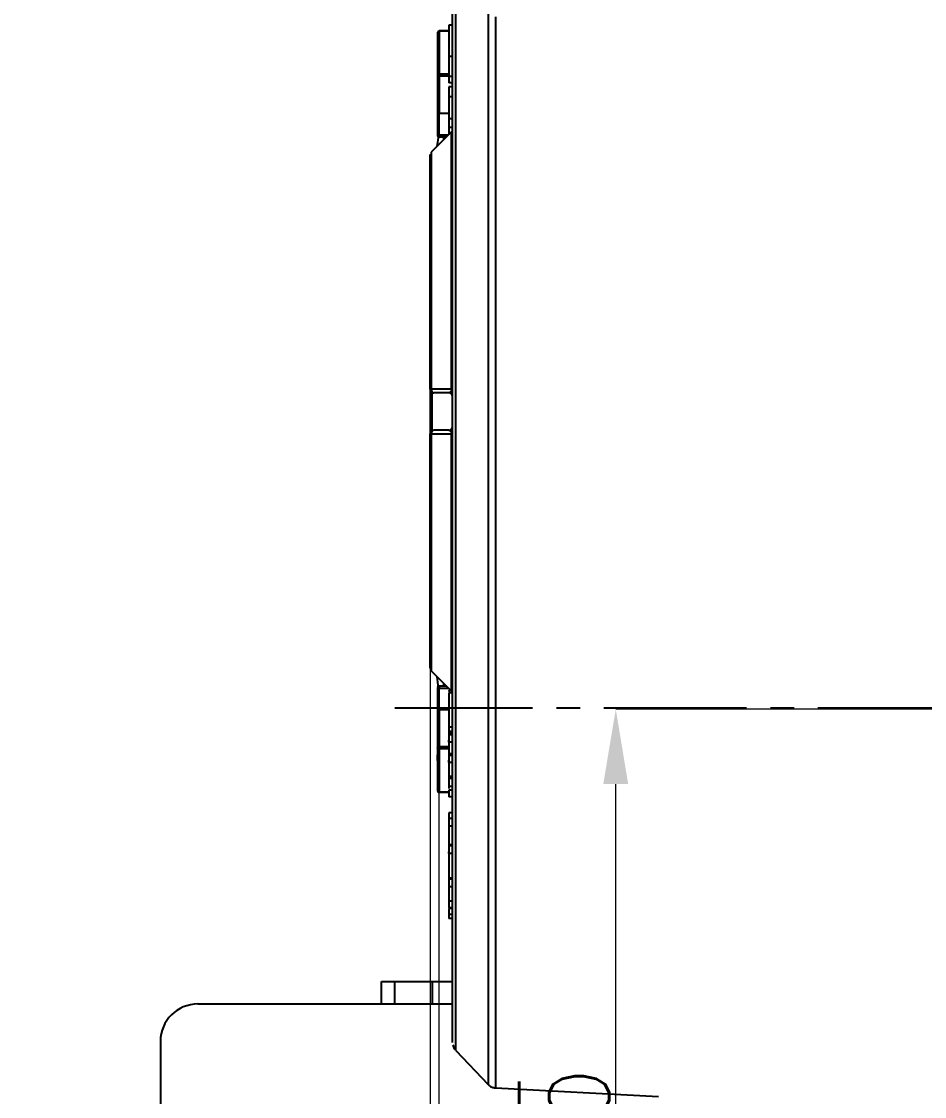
# Model space of a CAD drawing. Header units: millimetres. Extents: x 2160 to 4596, y 811 to 2534.
# Drawn here: x 2916.9 to 3037.5, y 1276.5 to 1420.1 of the extents above; entities that cross this region are included whole.
import ezdxf

# ---------------------------------------------------------------- set-up
doc = ezdxf.new("R2010")
doc.units = ezdxf.units.MM
doc.linetypes.add('CENTER2', pattern=[28.575, 19.05, -3.175, 3.175, -3.175])
doc.layers.add('2细线层', color=4, linetype='Continuous', lineweight=35)
doc.layers.add('AM_5', color=3, linetype='Continuous', lineweight=25)
doc.styles.add('SLDTEXTSTYLE1', font='txt.shx', dxfattribs={"width": 0.7, "bigfont": 'gbcbig.shx'})
doc.dimstyles.new('SLDDIMSTYLE12$0', dxfattribs={"dimtxt": 12, "dimasz": 10, "dimexe": 0, "dimexo": 0.0625, "dimgap": 0.875, "dimtad": 1, "dimdec": 1, "dimlfac": 1.8, "dimrnd": 1e-09, "dimzin": 12, "dimdsep": 46, "dimtxsty": 'SLDTEXTSTYLE1', "dimcen": 0.09, "dimdle": 8.16, "dimclrd": 3, "dimclre": 3, "dimadec": 0, "dimazin": 3, "dimtfac": 1, "dimtdec": 1, "dimtofl": 0, "dimtmove": 0, "dimatfit": 3, "dimfxl": 0, "dimfrac": 2, "dimtolj": 1, "dimlwd": 5, "dimlwe": 5, "dimarcsym": 0})

# ---------------------------------------------------------------- blocks, each defined once
blk = doc.blocks.new('*U49')
at = {"layer": '2细线层', "color": 0, "linetype": 'CENTER2', "lineweight": -3, "transparency": 16777216}
blk.add_line((0, 21), (0, 353.69), dxfattribs=at)
blk = doc.blocks.new('*D70')
at = {"layer": 'AM_5', "color": 3, "linetype": 'Continuous', "lineweight": 5, "transparency": 16777216}
for p, q in [((2971.47, 1335.64), (2971.47, 1176.24)), ((3133.47, 1176.24), (2981.47, 1176.24))]:
    blk.add_line(p, q, dxfattribs=at)
at = {"layer": 'AM_5', "color": 3, "lineweight": 5, "transparency": 16777216}
blk.add_line((3143.47, 1253.91), (3143.47, 1176.24), dxfattribs=at)
at = {"layer": 'AM_5', "color": 3, "transparency": 16777216}
for points in [[(2981.47, 1177.9), (2981.47, 1174.57), (2971.47, 1176.24)], [(3133.47, 1177.9), (3133.47, 1174.57), (3143.47, 1176.24)]]:
    blk.add_solid(points, dxfattribs=at)
at = {"layer": 'Defpoints', "color": 0, "transparency": 16777216}
for p in [(2971.47, 1335.7), (3143.47, 1253.97), (2971.47, 1176.24)]:
    blk.add_point(p, dxfattribs=at)
at = {"layer": 'AM_5', "color": 0, "transparency": 16777216, "insert": (3062.52, 1183.11), "char_height": 12, "attachment_point": 5, "rotation": 360, "style": 'SLDTEXTSTYLE1'}
blk.add_mtext('\\A1;172', dxfattribs=at)
blk = doc.blocks.new('*D58')
at = {"layer": 'AM_5', "color": 3, "linetype": 'Continuous', "lineweight": 5, "transparency": 16777216}
for p, q in [((3320.63, 1328.21), (2996.25, 1328.21)), ((2996.25, 1220.76), (2996.25, 1318.21))]:
    blk.add_line(p, q, dxfattribs=at)
at = {"layer": 'AM_5', "color": 3, "lineweight": 5, "transparency": 16777216}
blk.add_line((3027.5, 1210.76), (2996.25, 1210.76), dxfattribs=at)
at = {"layer": 'AM_5', "color": 3, "transparency": 16777216}
for points in [[(2994.58, 1318.21), (2997.91, 1318.21), (2996.25, 1328.21)], [(2994.58, 1220.76), (2997.91, 1220.76), (2996.25, 1210.76)]]:
    blk.add_solid(points, dxfattribs=at)
at = {"layer": 'Defpoints', "color": 0, "transparency": 16777216}
for p in [(2996.25, 1328.21), (3320.69, 1328.21), (3027.56, 1210.76)]:
    blk.add_point(p, dxfattribs=at)
at = {"layer": 'AM_5', "color": 0, "transparency": 16777216, "insert": (2989.37, 1269.49), "char_height": 12, "attachment_point": 5, "rotation": 90, "style": 'SLDTEXTSTYLE1'}
blk.add_mtext('\\A1;115', dxfattribs=at)
blk = doc.blocks.new('*D74')
at = {"layer": 'AM_5', "color": 3, "linetype": 'Continuous', "lineweight": 5, "transparency": 16777216}
for p, q in [((2797.54, 1331.21), (2797.54, 1205.74)), ((2962.62, 1205.74), (2807.54, 1205.74))]:
    blk.add_line(p, q, dxfattribs=at)
at = {"layer": 'AM_5', "color": 3, "lineweight": 5, "transparency": 16777216}
blk.add_line((2972.62, 1331.21), (2972.62, 1205.74), dxfattribs=at)
at = {"layer": 'AM_5', "color": 3, "transparency": 16777216}
for points in [[(2807.54, 1207.41), (2807.54, 1204.07), (2797.54, 1205.74)], [(2962.62, 1207.41), (2962.62, 1204.07), (2972.62, 1205.74)]]:
    blk.add_solid(points, dxfattribs=at)
at = {"layer": 'Defpoints', "color": 0, "transparency": 16777216}
for p in [(2797.54, 1331.28), (2972.62, 1331.28), (2797.54, 1205.74)]:
    blk.add_point(p, dxfattribs=at)
at = {"layer": 'AM_5', "color": 0, "transparency": 16777216, "insert": (2894.36, 1212.61), "char_height": 12, "attachment_point": 5, "style": 'SLDTEXTSTYLE1'}
blk.add_mtext('\\A1;195', dxfattribs=at)

msp = doc.modelspace()

# ---------------------------------------------------------------- linework, layer by layer
at = {"color": 7, "linetype": 'Continuous', "lineweight": 25}
for p, q in [((2972.468, 1418.625), (2972.468, 1416.036)), ((2973.968, 1418.825), (2972.668, 1418.825)), ((2973.968, 1418.79), (2972.668, 1418.79)), ((2974.468, 1419.582), (2973.968, 1419.582)), ((2972.468, 1416.036), (2972.468, 1412.897)), ((2974.468, 1415.397), (2973.968, 1415.397)), ((2973.968, 1415.397), (2973.968, 1412.722)), ((2973.968, 1414.838), (2973.968, 1411.875)), ((2972.468, 1412.897), (2972.468, 1407.965)), ((2973.968, 1413.009), (2972.668, 1413.009)), ((2972.668, 1412.756), (2972.668, 1407.823)), ((2973.968, 1412.756), (2972.668, 1412.756)), ((2974.468, 1412.722), (2973.968, 1412.722)), ((2974.468, 1411.875), (2973.968, 1411.875)), ((2974.468, 1411.35), (2973.968, 1411.35)), ((2973.968, 1410.062), (2973.968, 1407.043)), ((2973.968, 1410.062), (2974.468, 1410.062)), ((2972.668, 1407.823), (2973.968, 1407.823)), ((2974.468, 1407.043), (2973.968, 1407.043)), ((2973.968, 1407.043), (2973.968, 1405.898)), ((2973.968, 1405.898), (2973.968, 1404.974)), ((2974.468, 1405.898), (2973.968, 1405.898)), ((2974.321, 1405.327), (2971.614, 1402.62)), ((2972.583, 1404.782), (2972.365, 1403.371)), ((2973.892, 1404.899), (2972.668, 1404.899)), ((2972.668, 1404.645), (2973.639, 1404.645)), ((2972.668, 1404.645), (2972.668, 1404.642)), ((2972.668, 1404.642), (2973.635, 1404.642)), ((2973.268, 1404.642), (2973.268, 1404.274)), ((2973.271, 1404.642), (2973.271, 1404.277)), ((2971.468, 1396.819), (2971.492, 1396.644)), ((2971.484, 1396.673), (2971.491, 1396.649)), ((2971.495, 1396.637), (2971.513, 1396.574)), ((2971.532, 1396.533), (2971.507, 1396.606)), ((2971.484, 1393.822), (2971.474, 1393.82)), ((2971.614, 1371.936), (2971.614, 1371.005)), ((2971.614, 1371.005), (2974.321, 1371.003)), ((2973.967, 1370.474), (2971.967, 1370.474)), ((2974.089, 1370.504), (2973.967, 1370.474)), ((2973.967, 1365.474), (2971.967, 1365.474)), ((2974.321, 1364.945), (2971.614, 1364.943)), ((2971.614, 1364.943), (2971.614, 1364.46)), ((2971.491, 1339.299), (2971.484, 1339.275)), ((2971.513, 1339.374), (2971.495, 1339.311)), ((2971.507, 1339.342), (2971.532, 1339.414)), ((2971.614, 1333.327), (2974.321, 1330.62)), ((2972.565, 1331.04), (2972.607, 1330.787)), ((2973.634, 1331.307), (2972.668, 1331.307)), ((2972.668, 1331.307), (2972.668, 1331.304)), ((2973.638, 1331.304), (2972.668, 1331.304)), ((2972.668, 1331.05), (2973.891, 1331.05)), ((2973.268, 1331.674), (2973.268, 1331.307)), ((2973.271, 1331.67), (2973.271, 1331.307)), ((2974.213, 1330.728), (2973.968, 1330.728)), ((2973.968, 1330.728), (2973.968, 1330.565)), ((2974.468, 1330.409), (2973.968, 1330.409)), ((2972.668, 1328.126), (2972.668, 1323.193)), ((2973.968, 1328.126), (2972.668, 1328.126)), ((2972.468, 1327.984), (2972.468, 1323.052)), ((2974.468, 1325.814), (2973.968, 1325.814)), ((2973.968, 1325.814), (2973.968, 1325.239)), ((2974.468, 1325.239), (2973.968, 1325.239)), ((2973.968, 1325.239), (2973.968, 1325.175)), ((2973.968, 1325.175), (2973.968, 1325.111)), ((2974.468, 1325.111), (2973.968, 1325.111)), ((2973.968, 1325.111), (2973.968, 1324.984)), ((2973.968, 1324.984), (2974.468, 1324.984)), ((2973.968, 1324.984), (2973.968, 1324.792)), ((2974.468, 1324.792), (2973.968, 1324.792)), ((2973.968, 1324.792), (2973.968, 1323.835)), ((2974.468, 1323.835), (2973.968, 1323.835)), ((2973.968, 1323.835), (2973.968, 1322.239)), ((2973.968, 1323.193), (2972.668, 1323.193)), ((2973.968, 1322.94), (2972.668, 1322.94)), ((2972.468, 1321.348), (2972.468, 1322.113)), ((2973.968, 1322.239), (2973.968, 1322.048)), ((2974.468, 1322.239), (2973.968, 1322.239)), ((2973.968, 1322.048), (2973.968, 1321.09)), ((2974.468, 1322.048), (2973.968, 1322.048)), ((2974.468, 1321.09), (2973.968, 1321.09)), ((2973.968, 1321.09), (2973.968, 1319.24)), ((2974.468, 1319.24), (2973.968, 1319.24)), ((2974.468, 1319.176), (2973.968, 1319.176)), ((2973.968, 1319.176), (2973.968, 1318.984)), ((2974.468, 1318.984), (2973.968, 1318.984)), ((2973.968, 1318.984), (2973.968, 1317.899)), ((2973.968, 1317.158), (2972.668, 1317.158)), ((2972.668, 1317.124), (2973.968, 1317.124)), ((2974.468, 1317.899), (2973.968, 1317.899)), ((2974.468, 1317.389), (2973.968, 1317.389)), ((2973.968, 1317.389), (2973.968, 1316.495)), ((2974.468, 1316.495), (2973.968, 1316.495)), ((2974.468, 1314.389), (2973.968, 1314.389)), ((2973.968, 1314.389), (2973.968, 1313.623)), ((2974.468, 1313.623), (2973.968, 1313.623)), ((2973.968, 1313.623), (2973.968, 1312.602)), ((2974.468, 1312.602), (2973.968, 1312.602)), ((2973.968, 1312.602), (2973.968, 1310.113)), ((2974.468, 1310.113), (2973.968, 1310.113)), ((2973.968, 1310.113), (2973.968, 1309.985)), ((2974.468, 1309.985), (2973.968, 1309.985)), ((2973.968, 1309.985), (2973.968, 1308.964)), ((2974.468, 1308.964), (2973.968, 1308.964)), ((2973.968, 1308.964), (2973.968, 1305.645)), ((2973.968, 1305.645), (2973.968, 1305.517)), ((2974.468, 1305.645), (2973.968, 1305.645)), ((2974.468, 1305.517), (2973.968, 1305.517)), ((2973.968, 1305.517), (2973.968, 1304.496)), ((2973.968, 1305.39), (2973.968, 1305.394)), ((2974.468, 1304.496), (2973.968, 1304.496)), ((2974.468, 1302.581), (2973.968, 1302.581)), ((2973.968, 1302.581), (2973.968, 1301.688)), ((2974.468, 1301.688), (2973.968, 1301.688)), ((2974.468, 1301.624), (2973.968, 1301.624)), ((2973.968, 1301.624), (2973.968, 1300.794)), ((2974.468, 1300.794), (2973.968, 1300.794)), ((2973.968, 1300.794), (2973.968, 1300.284)), ((2974.468, 1300.284), (2973.968, 1300.284)), ((2974.88, 1282.655), (2979.203, 1278.098)), ((2980.213, 1277.633), (3001.941, 1276.494))]:
    msp.add_line(p, q, dxfattribs=at)
at = {"color": 7, "linetype": 'Continuous', "lineweight": -3}
for p, q in [((2964.954, 1291.848), (2964.954, 1288.848)), ((2966.727, 1291.848), (2966.727, 1288.848)), ((2971.738, 1291.848), (2971.738, 1288.848)), ((2940.468, 1288.848), (2974.468, 1288.848)), ((2935.468, 1283.848), (2935.468, 1249.348))]:
    msp.add_line(p, q, dxfattribs=at)
at = {"color": 7, "linetype": 'Continuous', "lineweight": 25, "flags": 128}
for points in [[(2974.88, 1282.655), (2974.88, 1282.662), (2974.88, 1282.916), (2974.88, 1283.528), (2974.88, 1284.495), (2974.88, 1285.813), (2974.88, 1287.478), (2974.879, 1289.481), (2974.879, 1291.814), (2974.879, 1294.469), (2974.879, 1297.432), (2974.879, 1300.693), (2974.879, 1304.237), (2974.879, 1308.049), (2974.879, 1312.113), (2974.879, 1316.413), (2974.879, 1320.93), (2974.879, 1325.644), (2974.879, 1330.537), (2974.879, 1335.587), (2974.879, 1340.774), (2974.879, 1346.075), (2974.879, 1351.469), (2974.879, 1356.932), (2974.879, 1362.441), (2974.879, 1367.974), (2974.879, 1373.507), (2974.879, 1379.016), (2974.879, 1384.479), (2974.879, 1389.872), (2974.879, 1395.174), (2974.879, 1400.36), (2974.879, 1405.411), (2974.879, 1410.304), (2974.879, 1415.018), (2974.879, 1419.535), (2974.879, 1423.834)], [(2979.203, 1423.525), (2979.203, 1418.933), (2979.203, 1414.135), (2979.203, 1409.152), (2979.203, 1404.003), (2979.203, 1398.709), (2979.203, 1393.291), (2979.203, 1387.772), (2979.203, 1382.172), (2979.203, 1376.516), (2979.203, 1370.825), (2979.203, 1365.123), (2979.203, 1359.432), (2979.203, 1353.775), (2979.203, 1348.176), (2979.203, 1342.656), (2979.203, 1337.239), (2979.203, 1331.945), (2979.203, 1326.796), (2979.203, 1321.812), (2979.203, 1317.015), (2979.203, 1312.423), (2979.203, 1308.054), (2979.203, 1303.927), (2979.203, 1300.057), (2979.203, 1296.461), (2979.203, 1293.153), (2979.203, 1290.146), (2979.203, 1287.452), (2979.203, 1285.082), (2979.203, 1283.046), (2979.203, 1281.352), (2979.203, 1280.007), (2979.203, 1279.016), (2979.203, 1278.383), (2979.203, 1278.11), (2979.203, 1278.098)], [(2980.213, 1420.673), (2980.213, 1416.004), (2980.213, 1411.148), (2980.213, 1406.125), (2980.213, 1400.954), (2980.213, 1395.655), (2980.213, 1390.249), (2980.213, 1384.756), (2980.213, 1379.198), (2980.213, 1373.597), (2980.213, 1367.974), (2980.213, 1362.351), (2980.213, 1356.75), (2980.213, 1351.192), (2980.213, 1345.699), (2980.213, 1340.293), (2980.213, 1334.994), (2980.213, 1329.823), (2980.213, 1324.8), (2980.213, 1319.944), (2980.213, 1315.275), (2980.213, 1310.81), (2980.213, 1306.566), (2980.213, 1302.561), (2980.213, 1298.81), (2980.213, 1295.326), (2980.213, 1292.125), (2980.213, 1289.217), (2980.213, 1286.615), (2980.213, 1284.328), (2980.213, 1282.366), (2980.213, 1280.736), (2980.213, 1279.444), (2980.213, 1278.495), (2980.213, 1277.894), (2980.213, 1277.642), (2980.213, 1277.633)], [(2972.668, 1418.766), (2972.668, 1418.788), (2972.668, 1418.806), (2972.668, 1418.818), (2972.668, 1418.824), (2972.668, 1418.825)], [(2972.668, 1418.825), (2972.668, 1418.824), (2972.668, 1418.819), (2972.668, 1418.807), (2972.668, 1418.79)], [(2972.668, 1418.79), (2972.668, 1418.195), (2972.668, 1417.56), (2972.668, 1416.887), (2972.668, 1416.177), (2972.668, 1415.433), (2972.668, 1414.656), (2972.668, 1413.847), (2972.668, 1413.009)], [(2972.668, 1413.009), (2972.629, 1413.007), (2972.591, 1413.001), (2972.557, 1412.99), (2972.526, 1412.976), (2972.502, 1412.959), (2972.483, 1412.94), (2972.472, 1412.919), (2972.468, 1412.897)], [(2972.668, 1413.009), (2972.668, 1412.979), (2972.668, 1412.946), (2972.668, 1412.912), (2972.668, 1412.878), (2972.668, 1412.844), (2972.668, 1412.812), (2972.668, 1412.782), (2972.668, 1412.756)], [(2972.668, 1404.899), (2972.668, 1405.286), (2972.668, 1405.681), (2972.668, 1406.076), (2972.668, 1406.465), (2972.668, 1406.84), (2972.668, 1407.196), (2972.668, 1407.525), (2972.668, 1407.823)], [(2972.668, 1404.899), (2972.668, 1404.873), (2972.668, 1404.846), (2972.668, 1404.82), (2972.668, 1404.794), (2972.668, 1404.769), (2972.668, 1404.745), (2972.668, 1404.723), (2972.668, 1404.704)], [(2972.668, 1404.704), (2972.668, 1404.691), (2972.668, 1404.68), (2972.668, 1404.67), (2972.668, 1404.661), (2972.668, 1404.655), (2972.668, 1404.65), (2972.668, 1404.647), (2972.668, 1404.645)], [(2974.321, 1371.003), (2974.321, 1374.766), (2974.321, 1378.46), (2974.321, 1382.045), (2974.321, 1385.485), (2974.321, 1388.744), (2974.321, 1391.788), (2974.321, 1394.586), (2974.321, 1397.11), (2974.321, 1399.332), (2974.321, 1401.23), (2974.321, 1402.785), (2974.321, 1403.98), (2974.321, 1404.803), (2974.321, 1405.246), (2974.321, 1405.327)], [(2971.614, 1402.62), (2971.614, 1402.538), (2971.614, 1402.121), (2971.614, 1401.355), (2971.614, 1400.25), (2971.614, 1398.815), (2971.614, 1397.066), (2971.614, 1395.02), (2971.614, 1392.699), (2971.614, 1390.125), (2971.614, 1387.326), (2971.614, 1384.329), (2971.614, 1381.166), (2971.614, 1377.868), (2971.614, 1374.47), (2971.614, 1371.936)], [(2971.756, 1365.427), (2971.756, 1367.974), (2971.756, 1370.522)], [(2971.614, 1364.46), (2971.614, 1361.478), (2971.614, 1358.079), (2971.614, 1354.782), (2971.614, 1351.618), (2971.614, 1348.622), (2971.614, 1345.823), (2971.614, 1343.249), (2971.614, 1340.928), (2971.614, 1338.882), (2971.614, 1337.133), (2971.614, 1335.698), (2971.614, 1334.593), (2971.614, 1333.827), (2971.614, 1333.41), (2971.614, 1333.327)], [(2974.321, 1330.62), (2974.321, 1330.702), (2974.321, 1331.144), (2974.321, 1331.967), (2974.321, 1333.163), (2974.321, 1334.717), (2974.321, 1336.616), (2974.321, 1338.838), (2974.321, 1341.361), (2974.321, 1344.16), (2974.321, 1347.204), (2974.321, 1350.463), (2974.321, 1353.903), (2974.321, 1357.488), (2974.321, 1361.182), (2974.321, 1364.945)], [(2972.364, 1332.577), (2972.503, 1331.437), (2972.531, 1331.253)], [(2972.668, 1331.304), (2972.668, 1331.302), (2972.668, 1331.299), (2972.668, 1331.294), (2972.668, 1331.287), (2972.668, 1331.279), (2972.668, 1331.269), (2972.668, 1331.258), (2972.668, 1331.245)], [(2972.668, 1331.245), (2972.668, 1331.225), (2972.668, 1331.203), (2972.668, 1331.18), (2972.668, 1331.155), (2972.668, 1331.129), (2972.668, 1331.102), (2972.668, 1331.076), (2972.668, 1331.05)], [(2972.668, 1328.126), (2972.668, 1328.423), (2972.668, 1328.753), (2972.668, 1329.108), (2972.668, 1329.484), (2972.668, 1329.872), (2972.668, 1330.268), (2972.668, 1330.663), (2972.668, 1331.05)], [(2972.668, 1322.94), (2972.629, 1322.942), (2972.591, 1322.948), (2972.557, 1322.958), (2972.526, 1322.972), (2972.502, 1322.989), (2972.483, 1323.009), (2972.472, 1323.03), (2972.468, 1323.052)], [(2972.668, 1323.193), (2972.668, 1323.167), (2972.668, 1323.137), (2972.668, 1323.104), (2972.668, 1323.071), (2972.668, 1323.036), (2972.668, 1323.002), (2972.668, 1322.97), (2972.668, 1322.94)], [(2972.668, 1322.94), (2972.668, 1322.102), (2972.668, 1321.293), (2972.668, 1320.516), (2972.668, 1319.772), (2972.668, 1319.062), (2972.668, 1318.389), (2972.668, 1317.754), (2972.668, 1317.158)], [(2972.668, 1317.158), (2972.668, 1317.141), (2972.668, 1317.13), (2972.668, 1317.125), (2972.668, 1317.124)]]:
    msp.add_lwpolyline(points, dxfattribs=at)
at = {"color": 7, "linetype": 'Continuous', "lineweight": 25}
for centre, radius, start, end in [((2972.652, 1418.606), 0.185, 85.15004, 174.14429), ((2972.643, 1412.933), 0.179, 191.42145, 278.04956), ((2972.643, 1408), 0.179, 191.42145, 278.04956), ((2972.621, 1404.672), 0.232, 78.43864, 131.54119), ((2972.668, 1404.845), 0.2, 180.01246, 270.01247), ((2972.668, 1404.842), 0.2, 180, 270), ((2971.596, 1370.729), 0.277, 86.22785, 117.62362), ((2971.967, 1370.974), 0.5, 180, 270), ((2973.967, 1369.974), 0.5, 360, 90.00004), ((2971.967, 1364.974), 0.5, 90, 180), ((2973.967, 1365.974), 0.5, 269.99997, 360), ((2971.596, 1365.219), 0.277, 242.37638, 273.77215), ((2972.668, 1331.107), 0.2, 90, 180), ((2972.668, 1331.104), 0.2, 89.98753, 179.98753), ((2972.621, 1331.277), 0.232, 228.45882, 281.56135), ((2972.643, 1327.949), 0.179, 81.95044, 168.57855), ((2972.643, 1323.016), 0.179, 81.95044, 168.57855), ((2972.652, 1317.343), 0.185, 185.85572, 274.84996)]:
    msp.add_arc(centre, radius, start, end, dxfattribs=at)
at = {"color": 7, "linetype": 'Continuous', "lineweight": -3}
msp.add_arc((2940.468, 1283.848), 5, 90, 180, dxfattribs=at)
at = {"color": 7, "linetype": 'Continuous', "lineweight": 25}
for points, knots in [([(2974.467, 1367.974), (2974.467, 1370.937), (2974.467, 1376.862), (2974.467, 1385.651), (2974.467, 1394.244), (2974.467, 1402.545), (2974.467, 1410.462), (2974.467, 1417.907), (2974.467, 1424.797), (2974.467, 1431.056), (2974.467, 1436.614), (2974.467, 1441.41), (2974.468, 1445.389), (2974.468, 1448.513), (2974.468, 1450.723), (2974.468, 1452.081), (2974.468, 1452.196), (2974.468, 1452.254)], [0, 0, 0, 0, 0.066684, 0.133368, 0.200052, 0.266736, 0.33342, 0.400104, 0.466788, 0.533472, 0.600156, 0.66684, 0.7335241, 0.8002081, 0.8668921, 0.9335761, 1, 1, 1, 1]), ([(2973.968, 1419.582), (2973.968, 1419.547), (2973.968, 1419.478), (2973.968, 1418.848), (2973.968, 1418.016), (2973.968, 1417.226), (2973.968, 1416.333), (2973.968, 1415.709), (2973.968, 1415.397)], [0, 0, 0, 0, 0.25015941, 0.49958066, 0.62466902, 0.74973011, 0.87480959, 1, 1, 1, 1]), ([(2973.968, 1411.35), (2973.968, 1411.263), (2973.968, 1411.089), (2973.968, 1410.786), (2973.968, 1410.39), (2973.968, 1410.193), (2973.968, 1410.062)], [0, 0, 0, 0, 0.1250401, 0.2502359, 0.4998742, 1, 1, 1, 1]), ([(2972.468, 1407.965), (2972.468, 1407.754), (2972.468, 1407.326), (2972.468, 1406.524), (2972.468, 1405.672), (2972.468, 1405.117), (2972.468, 1404.845)], [0, 0, 0, 0, 0.24558897, 0.5, 0.75441103, 1, 1, 1, 1]), ([(2971.467, 1370.974), (2971.467, 1372.336), (2971.467, 1375.059), (2971.467, 1379.031), (2971.467, 1382.847), (2971.467, 1386.448), (2971.467, 1389.785), (2971.467, 1392.807), (2971.467, 1395.473), (2971.467, 1397.744), (2971.467, 1399.585), (2971.467, 1400.98), (2971.468, 1401.869), (2971.468, 1402.281), (2971.468, 1402.225), (2971.468, 1402.21)], [0, 0, 0, 0, 0.0808771, 0.1617542, 0.2426313, 0.3235084, 0.4043855, 0.4852626, 0.5661397, 0.6470168, 0.7278939, 0.808771, 0.8896481, 0.9705252, 1, 1, 1, 1]), ([(2971.468, 1399.638), (2971.468, 1399.643), (2971.468, 1399.658), (2971.468, 1399.173), (2971.468, 1398.274), (2971.468, 1397.304), (2971.468, 1396.819)], [0, 0, 0, 0, 0.1673104, 0.4448736, 0.7224368, 1, 1, 1, 1]), ([(2971.49, 1396.654), (2971.488, 1396.662), (2971.469, 1396.715), (2971.468, 1396.771), (2971.468, 1396.819)], [0, 0, 0, 0, 0.1486571, 1, 1, 1, 1]), ([(2971.468, 1393.819), (2971.468, 1393.054), (2971.468, 1391.524), (2971.468, 1388.798), (2971.468, 1385.803), (2971.468, 1382.548), (2971.468, 1379.09), (2971.468, 1375.471), (2971.468, 1372.812), (2971.468, 1371.369), (2971.468, 1371.183)], [0, 0, 0, 0, 0.1398935, 0.2797871, 0.4196806, 0.5595741, 0.6994677, 0.8393612, 0.9792547, 1, 1, 1, 1]), ([(2971.468, 1370.972), (2971.468, 1369.973), (2971.468, 1367.719), (2971.468, 1364.197), (2971.468, 1360.475), (2971.468, 1356.858), (2971.468, 1353.399), (2971.468, 1350.145), (2971.468, 1347.15), (2971.468, 1344.424), (2971.468, 1342.894), (2971.468, 1342.129)], [0, 0, 0, 0, 0.0904762, 0.2041666, 0.3178571, 0.4315476, 0.5452381, 0.6589286, 0.772619, 0.8863095, 1, 1, 1, 1]), ([(2971.614, 1371.005), (2971.616, 1370.939), (2971.619, 1370.839), (2971.661, 1370.716), (2971.705, 1370.632), (2971.763, 1370.561), (2971.848, 1370.493), (2971.921, 1370.481), (2971.967, 1370.474)], [0, 0, 0, 0, 0.2385849, 0.3638389, 0.5000025, 0.6213043, 0.7614151, 1, 1, 1, 1]), ([(2974.321, 1371.003), (2974.321, 1370.981), (2974.322, 1370.939), (2974.313, 1370.854), (2974.29, 1370.758), (2974.25, 1370.667), (2974.183, 1370.566), (2974.127, 1370.529), (2974.089, 1370.504)], [0, 0, 0, 0, 0.0657455, 0.1312299, 0.2728945, 0.435902, 0.6154442, 1, 1, 1, 1]), ([(2974.089, 1370.504), (2974.153, 1370.505), (2974.258, 1370.507), (2974.316, 1370.546), (2974.338, 1370.561)], [0, 0, 0, 0, 0.6187385, 1, 1, 1, 1]), ([(2974.468, 1283.694), (2974.468, 1283.752), (2974.468, 1283.868), (2974.468, 1285.225), (2974.468, 1287.435), (2974.468, 1290.559), (2974.467, 1294.537), (2974.467, 1299.333), (2974.467, 1304.891), (2974.467, 1311.15), (2974.467, 1318.041), (2974.467, 1325.486), (2974.467, 1333.403), (2974.467, 1341.704), (2974.467, 1350.297), (2974.467, 1359.086), (2974.467, 1365.011), (2974.467, 1367.974)], [0, 0, 0, 0, 0.0663505, 0.1330398, 0.199729, 0.2664183, 0.3331075, 0.3997968, 0.466486, 0.5331753, 0.5998645, 0.6665538, 0.733243, 0.7999323, 0.8666215, 0.9333108, 1, 1, 1, 1]), ([(2971.967, 1365.474), (2971.921, 1365.467), (2971.848, 1365.455), (2971.763, 1365.387), (2971.705, 1365.316), (2971.661, 1365.232), (2971.619, 1365.108), (2971.616, 1365.008), (2971.614, 1364.943)], [0, 0, 0, 0, 0.238585, 0.3787456, 0.4999975, 0.6362115, 0.761415, 1, 1, 1, 1]), ([(2973.967, 1365.474), (2974.008, 1365.468), (2974.088, 1365.458), (2974.183, 1365.38), (2974.25, 1365.281), (2974.29, 1365.189), (2974.313, 1365.093), (2974.322, 1365.009), (2974.321, 1364.966), (2974.321, 1364.945)], [0, 0, 0, 0, 0.28654563, 0.56106869, 0.68919014, 0.8054766, 0.90650496, 0.95317639, 1, 1, 1, 1]), ([(2974.338, 1365.387), (2974.316, 1365.402), (2974.258, 1365.441), (2974.153, 1365.443), (2974.089, 1365.444)], [0, 0, 0, 0, 0.3808157, 1, 1, 1, 1]), ([(2971.468, 1333.681), (2971.468, 1333.726), (2971.468, 1333.816), (2971.467, 1334.559), (2971.467, 1335.994), (2971.467, 1338.541), (2971.467, 1342.084), (2971.467, 1345.81), (2971.467, 1349.348), (2971.467, 1353.121), (2971.467, 1357.032), (2971.467, 1360.984), (2971.467, 1363.656), (2971.467, 1364.974)], [0, 0, 0, 0, 0.07827687, 0.15871, 0.24116849, 0.36932909, 0.49988873, 0.58696496, 0.67333854, 0.75883145, 0.84127172, 0.92171409, 1, 1, 1, 1]), ([(2971.537, 1339.418), (2971.52, 1339.38), (2971.479, 1339.289), (2971.472, 1339.188), (2971.468, 1339.129)], [0, 0, 0, 0, 0.4097539, 1, 1, 1, 1]), ([(2971.468, 1339.129), (2971.468, 1339.177), (2971.468, 1339.227), (2971.484, 1339.275), (2971.485, 1339.277)], [0, 0, 0, 0, 0.946273, 1, 1, 1, 1]), ([(2971.468, 1339.129), (2971.468, 1338.997), (2971.468, 1338.733), (2971.468, 1338.371), (2971.468, 1338.035), (2971.468, 1337.728), (2971.468, 1337.449), (2971.468, 1337.199), (2971.468, 1337.048), (2971.468, 1336.944), (2971.468, 1336.828), (2971.468, 1336.674), (2971.468, 1336.534), (2971.468, 1336.327), (2971.468, 1336.288), (2971.468, 1336.256)], [0, 0, 0, 0, 0.07144385, 0.14288374, 0.21431988, 0.28576303, 0.35720674, 0.42863778, 0.50005558, 0.50406448, 0.53604837, 0.6252562, 0.69323765, 0.75009307, 1, 1, 1, 1]), ([(2972.468, 1331.104), (2972.468, 1330.831), (2972.468, 1330.277), (2972.468, 1329.424), (2972.468, 1328.623), (2972.468, 1328.195), (2972.468, 1327.984)], [0, 0, 0, 0, 0.24558897, 0.5, 0.75441103, 1, 1, 1, 1]), ([(2973.968, 1330.409), (2973.968, 1329.89), (2973.968, 1328.861), (2973.968, 1327.317), (2973.968, 1326.319), (2973.968, 1325.814)], [0, 0, 0, 0, 0.3347977, 0.6633059, 1, 1, 1, 1]), ([(2973.968, 1323.835), (2973.968, 1323.851), (2973.968, 1323.877), (2973.968, 1323.916), (2973.968, 1323.949), (2973.968, 1324.005), (2973.968, 1324.065), (2973.968, 1324.099), (2973.968, 1324.093), (2973.968, 1324.091)], [0, 0, 0, 0, 0.0518131, 0.0882956, 0.1299462, 0.1775457, 0.3534829, 0.7059159, 1, 1, 1, 1]), ([(2973.968, 1321.09), (2973.968, 1321.115), (2973.968, 1321.152), (2973.968, 1321.203), (2973.968, 1321.249), (2973.968, 1321.298), (2973.968, 1321.375), (2973.968, 1321.429), (2973.968, 1321.417), (2973.968, 1321.41)], [0, 0, 0, 0, 0.0628935, 0.0931861, 0.1255191, 0.1834586, 0.2508615, 0.5002621, 1, 1, 1, 1]), ([(2972.483, 1317.27), (2972.485, 1317.26), (2972.489, 1317.239), (2972.504, 1317.21), (2972.524, 1317.184), (2972.549, 1317.162), (2972.578, 1317.145), (2972.608, 1317.133), (2972.639, 1317.125), (2972.658, 1317.124), (2972.668, 1317.124)], [0, 0, 0, 0, 0.1371732, 0.2714331, 0.4024836, 0.5300389, 0.6538238, 0.7735757, 0.8890458, 1, 1, 1, 1]), ([(2973.968, 1317.899), (2973.968, 1317.884), (2973.968, 1317.796), (2973.968, 1317.709), (2973.968, 1317.638)], [0, 0, 0, 0, 0.1741084, 1, 1, 1, 1]), ([(2973.968, 1308.964), (2973.968, 1308.982), (2973.968, 1309.018), (2973.968, 1309.076), (2973.968, 1309.134), (2973.968, 1309.162), (2973.968, 1309.16), (2973.968, 1309.159)], [0, 0, 0, 0, 0.1133857, 0.2261004, 0.4521085, 0.9035522, 1, 1, 1, 1]), ([(2973.968, 1309.091), (2973.968, 1308.636), (2973.968, 1307.799), (2973.968, 1306.977), (2973.968, 1306.602)], [0, 0, 0, 0, 0.5444227, 1, 1, 1, 1]), ([(2973.968, 1304.496), (2973.968, 1304.234), (2973.968, 1303.778), (2973.968, 1303.227), (2973.968, 1302.909), (2973.968, 1302.768), (2973.968, 1302.697), (2973.968, 1302.637), (2973.968, 1302.6), (2973.968, 1302.581)], [0, 0, 0, 0, 0.4018451, 0.700925, 0.8501447, 0.9000038, 0.92545, 0.9625731, 1, 1, 1, 1]), ([(2974.496, 1283.409), (2974.531, 1283.269), (2974.592, 1283.016), (2974.76, 1282.818), (2974.835, 1282.729)], [0, 0, 0, 0, 0.5529909, 1, 1, 1, 1]), ([(2979.197, 1278.127), (2979.235, 1278.081), (2979.377, 1277.907), (2979.724, 1277.708), (2980.044, 1277.665), (2980.2, 1277.645)], [0, 0, 0, 0, 0.1560443, 0.589322, 1, 1, 1, 1])]:
    msp.add_open_spline(points, degree=3, knots=knots, dxfattribs=at)
msp.add_open_spline([(2972.468, 1323.052), (2972.468, 1321.96), (2972.468, 1319.776), (2972.468, 1318.141), (2972.468, 1317.324)], degree=3, dxfattribs=at)
at = {"color": 7, "linetype": 'Continuous', "lineweight": -3}
for points, knots in [([(2964.972, 1291.848), (2965.034, 1291.848), (2965.159, 1291.848), (2966.199, 1291.848), (2966.727, 1291.848)], [0, 0, 0, 0, 0.4931537, 1, 1, 1, 1]), ([(2966.727, 1291.848), (2967.516, 1291.848), (2969.046, 1291.848), (2970.86, 1291.848), (2971.738, 1291.848)], [0, 0, 0, 0, 0.5157872, 1, 1, 1, 1])]:
    msp.add_open_spline(points, degree=3, knots=knots, dxfattribs=at)
msp.add_open_spline([(2971.738, 1291.848), (2972.646, 1291.848), (2973.553, 1291.848), (2974.468, 1291.848)], degree=3, dxfattribs=at)

# ---------------------------------------------------------------- block references
at = {"layer": '2细线层', "color": 1, "linetype": 'CENTER2', "lineweight": -3, "rotation": 90.00000000000001}
msp.add_blockref('*U49', (3320.468, 1328.348), dxfattribs=at)

# ---------------------------------------------------------------- dimensions: what is measured, and where the dimension line sits
at = {"layer": 'AM_5'}
dim = msp.add_linear_dim(base=(2971.467, 1176.236), p1=(3143.468, 1253.974), p2=(2971.467, 1335.698), angle=180, dimstyle='SLDDIMSTYLE12$0', override={"dimlfac": 1}, dxfattribs=at)
dim.commit()
dim.dimension.update_dxf_attribs({"geometry": '*D70', "text_midpoint": (3062.523, 1176.236), "dimtype": 160})
dim = msp.add_linear_dim(base=(2797.538, 1205.74), p1=(2972.621, 1331.277), p2=(2797.538, 1331.277), angle=180, text='195', dimstyle='SLDDIMSTYLE12$0', override={"dimlfac": 1}, dxfattribs=at)
dim.commit()
dim.dimension.update_dxf_attribs({"geometry": '*D74', "text_midpoint": (2894.357, 1205.74), "dimtype": 160})
dim = msp.add_linear_dim(base=(2996.248, 1328.208), p1=(3027.559, 1210.764), p2=(3320.693, 1328.208), angle=270, text='115', dimstyle='SLDDIMSTYLE12$0', override={"dimlfac": 1, "dimpost": ''}, dxfattribs=at)
dim.commit()
dim.dimension.update_dxf_attribs({"geometry": '*D58', "text_midpoint": (2989.373, 1269.486)})

doc.saveas('drawing.dxf')
